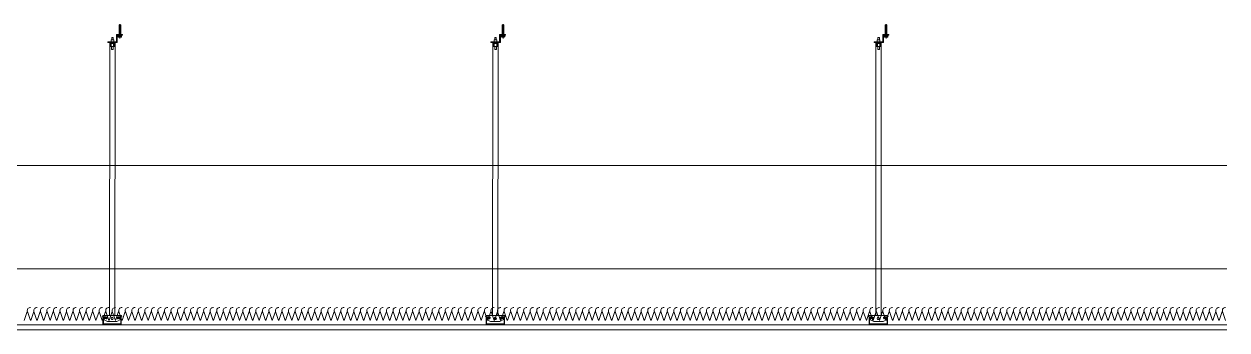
# Model space of a CAD drawing. Header units: metres. Extents: x -175 to 101, y -7 to 93.
# Drawn here: x 25.472 to 28.925, y 10.911 to 11.789 of the extents above; entities that cross this region are included whole.
import ezdxf

# ---------------------------------------------------------------- set-up
doc = ezdxf.new("R2010")
doc.units = ezdxf.units.M
for name, color, linetype, lineweight, transparency in [('DC_AISLAMIENTO', 14, 'Continuous', 9, 0.3), ('DC_SOMBREADO', 252, 'Continuous', 9, 0.4), ('DC_TRANSPARENTE', 251, 'Continuous', 9, 0.4)]:
    doc.layers.add(name, color=color, linetype=linetype, lineweight=lineweight, transparency=transparency)
doc.layers.add('DC_LINEA', color=251, linetype='Continuous', lineweight=9)

# ---------------------------------------------------------------- blocks, each defined once
blk = doc.blocks.new('AISLM1')
at = {"layer": 'DC_AISLAMIENTO'}
for p, q in [((-6235.4396, 2491.6798), (-6235.4187, 2491.7432)), ((-6235.4171, 2491.7432), (-6235.3962, 2491.6798))]:
    blk.add_line(p, q, dxfattribs=at)
blk.add_arc((-6235.4404, 2491.749), 0.0225, 345.00002, 90.00002, dxfattribs=at)
blk = doc.blocks.new('anclj1')
at = {"layer": 'DC_TRANSPARENTE', "lineweight": 0}
for p, q in [((-6232.852, 2496.7866), (-6232.852, 2496.828)), ((-6232.8423, 2496.7981), (-6232.8594, 2496.7981)), ((-6232.8594, 2496.7966), (-6232.8594, 2496.7981)), ((-6232.8594, 2496.7966), (-6232.8446, 2496.7966)), ((-6232.8446, 2496.7966), (-6232.8446, 2496.775)), ((-6232.8423, 2496.7771), (-6232.8423, 2496.7981)), ((-6232.8344, 2496.7771), (-6232.8344, 2496.7831)), ((-6232.8344, 2496.7831), (-6232.8267, 2496.7831)), ((-6232.8326, 2496.7831), (-6232.8326, 2496.7891)), ((-6232.8326, 2496.7891), (-6232.8285, 2496.7891)), ((-6232.8285, 2496.7831), (-6232.8285, 2496.7891)), ((-6232.8267, 2496.7771), (-6232.8267, 2496.7831)), ((-6232.8446, 2496.775), (-6232.8283, 2496.775)), ((-6232.8175, 2496.7771), (-6232.8423, 2496.7771)), ((-6232.8228, 2496.7725), (-6232.8383, 2496.7725)), ((-6232.8365, 2496.7725), (-6232.8365, 2496.7637)), ((-6232.8365, 2496.7637), (-6232.8329, 2496.7637)), ((-6232.8341, 2496.7637), (-6232.8341, 2496.7725)), ((-6232.8337, 2496.7637), (-6232.8282, 2496.7637)), ((-6232.8329, 2496.7637), (-6232.8329, 2496.7545)), ((-6232.8282, 2496.7545), (-6232.8329, 2496.7545)), ((-6232.8283, 2496.775), (-6232.8175, 2496.775)), ((-6232.8246, 2496.7637), (-6232.8282, 2496.7637)), ((-6232.8282, 2496.7637), (-6232.8282, 2496.7545)), ((-6232.827, 2496.7637), (-6232.827, 2496.7725)), ((-6232.8246, 2496.7725), (-6232.8246, 2496.7637)), ((-6232.8175, 2496.775), (-6232.8175, 2496.7771))]:
    blk.add_line(p, q, dxfattribs=at)
for points in [[(-6232.8545, 2496.7966), (-6232.8545, 2496.7966), (-6232.8545, 2496.7966), (-6232.8545, 2496.7966), (-6232.8545, 2496.7968), (-6232.8545, 2496.7974), (-6232.8545, 2496.7994), (-6232.8545, 2496.8058), (-6232.8545, 2496.8223), (-6232.8545, 2496.8244), (-6232.8545, 2496.825), (-6232.8545, 2496.8251), (-6232.8545, 2496.8252), (-6232.8545, 2496.8252), (-6232.8545, 2496.8252), (-6232.8545, 2496.8252), (-6232.8545, 2496.8252), (-6232.8545, 2496.8252), (-6232.8545, 2496.8252), (-6232.8544, 2496.8253), (-6232.8542, 2496.8255), (-6232.8541, 2496.8258), (-6232.854, 2496.8259), (-6232.854, 2496.8259), (-6232.854, 2496.8259), (-6232.854, 2496.8259), (-6232.854, 2496.8259), (-6232.854, 2496.8259), (-6232.854, 2496.8259), (-6232.854, 2496.8259), (-6232.8539, 2496.8259), (-6232.8538, 2496.8259), (-6232.8534, 2496.8259), (-6232.852, 2496.8259), (-6232.8506, 2496.8259), (-6232.8501, 2496.8259), (-6232.85, 2496.8259), (-6232.85, 2496.8259), (-6232.85, 2496.8259), (-6232.85, 2496.8259), (-6232.85, 2496.8259), (-6232.85, 2496.8259), (-6232.85, 2496.8259), (-6232.85, 2496.8259), (-6232.8499, 2496.8259), (-6232.8499, 2496.8258), (-6232.8497, 2496.8255), (-6232.8495, 2496.8253), (-6232.8495, 2496.8252), (-6232.8495, 2496.8252), (-6232.8495, 2496.8252), (-6232.8495, 2496.8252), (-6232.8495, 2496.8252), (-6232.8495, 2496.8252), (-6232.8495, 2496.8252), (-6232.8495, 2496.8251), (-6232.8495, 2496.825), (-6232.8495, 2496.8244), (-6232.8495, 2496.8223), (-6232.8495, 2496.8058), (-6232.8495, 2496.7994), (-6232.8495, 2496.7974), (-6232.8495, 2496.7968), (-6232.8495, 2496.7966), (-6232.8495, 2496.7966), (-6232.8495, 2496.7966), (-6232.8495, 2496.7966)], [(-6232.854, 2496.7966), (-6232.854, 2496.7966), (-6232.854, 2496.7966), (-6232.854, 2496.7966), (-6232.854, 2496.7968), (-6232.854, 2496.7974), (-6232.854, 2496.7994), (-6232.854, 2496.8058), (-6232.854, 2496.8223), (-6232.854, 2496.8244), (-6232.854, 2496.825), (-6232.854, 2496.8251), (-6232.854, 2496.8252), (-6232.854, 2496.8252), (-6232.854, 2496.8252), (-6232.854, 2496.8252), (-6232.854, 2496.8252), (-6232.854, 2496.8252), (-6232.8539, 2496.8252), (-6232.8538, 2496.8252), (-6232.8534, 2496.8252), (-6232.852, 2496.8252), (-6232.8506, 2496.8252), (-6232.8501, 2496.8252), (-6232.85, 2496.8252), (-6232.85, 2496.8252), (-6232.85, 2496.8252), (-6232.85, 2496.8252), (-6232.85, 2496.8252), (-6232.85, 2496.8252), (-6232.85, 2496.8251), (-6232.85, 2496.825), (-6232.85, 2496.8244), (-6232.85, 2496.8223), (-6232.85, 2496.8058), (-6232.85, 2496.7994), (-6232.85, 2496.7974), (-6232.85, 2496.7968), (-6232.85, 2496.7966), (-6232.85, 2496.7966), (-6232.85, 2496.7966), (-6232.85, 2496.7966)], [(-6232.8495, 2496.7947), (-6232.8495, 2496.7947), (-6232.8495, 2496.7912), (-6232.8495, 2496.7912), (-6232.8495, 2496.7912), (-6232.8545, 2496.7912), (-6232.8545, 2496.7912), (-6232.8545, 2496.7912), (-6232.8545, 2496.7947), (-6232.8545, 2496.7947), (-6232.8557, 2496.7952), (-6232.8557, 2496.7952), (-6232.8557, 2496.7952), (-6232.857, 2496.7947), (-6232.857, 2496.7947), (-6232.857, 2496.7912), (-6232.857, 2496.7912), (-6232.857, 2496.7912), (-6232.8557, 2496.7908), (-6232.8545, 2496.7912), (-6232.8545, 2496.7912)], [(-6232.8495, 2496.7912), (-6232.8495, 2496.7912), (-6232.8482, 2496.7908), (-6232.8482, 2496.7908), (-6232.8557, 2496.7908), (-6232.8557, 2496.7908)], [(-6232.8482, 2496.7908), (-6232.847, 2496.7912), (-6232.847, 2496.7912), (-6232.847, 2496.7912), (-6232.847, 2496.7947), (-6232.847, 2496.7947), (-6232.847, 2496.7947), (-6232.8482, 2496.7952), (-6232.8482, 2496.7952), (-6232.8482, 2496.7952), (-6232.8495, 2496.7947), (-6232.8495, 2496.7947), (-6232.8545, 2496.7947), (-6232.8545, 2496.7947)], [(-6232.8374, 2495.9909), (-6232.8382, 2496.775)], [(-6232.8221, 2495.9909), (-6232.8228, 2496.775)], [(-6232.807, 2495.9832), (-6232.8135, 2495.9821), (-6232.8141, 2495.985), (-6232.8034, 2495.9856), (-6232.8034, 2495.9655), (-6232.8561, 2495.9655), (-6232.8561, 2495.9856), (-6232.8466, 2495.985), (-6232.8472, 2495.9821), (-6232.8537, 2495.9832)], [(-6232.807, 2495.9838), (-6232.8123, 2495.9838), (-6232.8046, 2495.9844), (-6232.8046, 2495.9667), (-6232.8549, 2495.9667), (-6232.8549, 2495.9844), (-6232.8478, 2495.9838), (-6232.8484, 2495.9832), (-6232.8537, 2495.9844)]]:
    blk.add_lwpolyline(points, dxfattribs=at)
for points in [[(-6232.8578, 2496.7966), (-6232.8462, 2496.7966), (-6232.8462, 2496.7952), (-6232.8462, 2496.7952), (-6232.8577, 2496.7952), (-6232.8578, 2496.7952)], [(-6232.8295, 2495.9738), (-6232.8164, 2495.9738), (-6232.807, 2495.9785), (-6232.8058, 2495.9791), (-6232.8058, 2495.9803), (-6232.8064, 2495.9815), (-6232.8076, 2495.9821), (-6232.8123, 2495.9809), (-6232.8141, 2495.9815), (-6232.8153, 2495.9838), (-6232.8147, 2495.9856), (-6232.8129, 2495.9868), (-6232.8017, 2495.9874), (-6232.8017, 2495.9891), (-6232.8028, 2495.9903), (-6232.804, 2495.9909), (-6232.8295, 2495.9909), (-6232.8555, 2495.9909), (-6232.8567, 2495.9903), (-6232.8578, 2495.9891), (-6232.8572, 2495.9874), (-6232.8466, 2495.9868), (-6232.8448, 2495.9856), (-6232.8442, 2495.9838), (-6232.8454, 2495.9815), (-6232.8472, 2495.9809), (-6232.8519, 2495.9821), (-6232.8531, 2495.9815), (-6232.8537, 2495.9803), (-6232.8537, 2495.9791), (-6232.8431, 2495.9738)], [(-6232.8265, 2495.9821), (-6232.8277, 2495.9844), (-6232.8295, 2495.9856), (-6232.8318, 2495.9844), (-6232.833, 2495.9821), (-6232.8318, 2495.9797), (-6232.8295, 2495.9791), (-6232.8277, 2495.9797)]]:
    blk.add_lwpolyline(points, close=True, dxfattribs=at)
blk = doc.blocks.new('ceiling')
at = {"layer": 'DC_LINEA', "linetype": 'Continuous'}
for p, q in [((-6227.5184, 2491.6098), (-6233.539, 2491.6098)), ((-6227.5184, 2491.6248), (-6233.5184, 2491.6248))]:
    blk.add_line(p, q, dxfattribs=at)
at = {"layer": 'DC_TRANSPARENTE', "linetype": 'Continuous', "transparency": 33554508}
for p, q in [((-6232.9184, 2492.0825), (-6227.5184, 2492.0825)), ((-6232.9184, 2491.785), (-6227.5184, 2491.785))]:
    blk.add_line(p, q, dxfattribs=at)
at = {"layer": 'DC_AISLAMIENTO', "linetype": 'Continuous', "xscale": -0.4166664258867374, "yscale": 0.4166664258867374, "zscale": 0.4166664258867374}
for p in [(-8829.052, 1453.4372), (-8829.0333, 1453.4372), (-8829.0145, 1453.4372), (-8828.9958, 1453.4372), (-8828.977, 1453.4372), (-8828.9583, 1453.4372), (-8828.9395, 1453.4372), (-8828.9208, 1453.4372), (-8828.902, 1453.4372), (-8828.8833, 1453.4372), (-8828.8645, 1453.4372), (-8828.8458, 1453.4372), (-8828.827, 1453.4372), (-8828.8083, 1453.4372), (-8828.7895, 1453.4372), (-8828.7708, 1453.4372), (-8828.752, 1453.4372), (-8828.7333, 1453.4372), (-8828.7145, 1453.4372), (-8828.6958, 1453.4372), (-8828.677, 1453.4372), (-8828.6583, 1453.4372), (-8828.6395, 1453.4372), (-8828.6208, 1453.4372), (-8828.602, 1453.4372), (-8828.5833, 1453.4372), (-8828.5645, 1453.4372), (-8828.5458, 1453.4372), (-8828.527, 1453.4372), (-8828.5083, 1453.4372), (-8828.4895, 1453.4372), (-8828.4708, 1453.4372), (-8828.452, 1453.4372), (-8828.4333, 1453.4372), (-8828.4145, 1453.4372), (-8828.3958, 1453.4372), (-8828.377, 1453.4372), (-8828.3583, 1453.4372), (-8828.3395, 1453.4372), (-8828.3208, 1453.4372), (-8828.302, 1453.4372), (-8828.2833, 1453.4372), (-8828.2645, 1453.4372), (-8828.2458, 1453.4372), (-8828.227, 1453.4372), (-8828.2083, 1453.4372), (-8828.1895, 1453.4372), (-8828.1708, 1453.4372), (-8828.152, 1453.4372), (-8828.1333, 1453.4372), (-8828.1145, 1453.4372), (-8828.0958, 1453.4372), (-8828.077, 1453.4372), (-8828.0583, 1453.4372), (-8828.0395, 1453.4372), (-8828.0208, 1453.4372), (-8828.002, 1453.4372), (-8827.9833, 1453.4372), (-8827.9645, 1453.4372), (-8827.9458, 1453.4372), (-8827.927, 1453.4372), (-8827.9083, 1453.4372), (-8827.8895, 1453.4372), (-8827.8708, 1453.4372), (-8827.852, 1453.4372), (-8827.8333, 1453.4372), (-8827.8145, 1453.4372), (-8827.7958, 1453.4372), (-8827.777, 1453.4372), (-8827.7583, 1453.4372), (-8827.7395, 1453.4372), (-8827.7208, 1453.4372), (-8827.702, 1453.4372), (-8827.6833, 1453.4372), (-8827.6645, 1453.4372), (-8827.6458, 1453.4372), (-8827.627, 1453.4372), (-8827.6083, 1453.4372), (-8827.5895, 1453.4372), (-8827.5708, 1453.4372), (-8827.552, 1453.4372), (-8827.5333, 1453.4372), (-8827.5145, 1453.4372), (-8827.4958, 1453.4372), (-8827.477, 1453.4372), (-8827.4583, 1453.4372), (-8827.4395, 1453.4372), (-8827.4208, 1453.4372), (-8827.402, 1453.4372), (-8827.3833, 1453.4372), (-8827.3645, 1453.4372), (-8827.3458, 1453.4372), (-8827.327, 1453.4372), (-8827.3083, 1453.4372), (-8827.2895, 1453.4372), (-8827.2708, 1453.4372), (-8827.252, 1453.4372), (-8827.2333, 1453.4372), (-8827.2145, 1453.4372), (-8827.1958, 1453.4372), (-8827.177, 1453.4372), (-8827.1583, 1453.4372), (-8827.1395, 1453.4372), (-8827.1208, 1453.4372), (-8827.102, 1453.4372), (-8827.0833, 1453.4372), (-8827.0645, 1453.4372), (-8827.0458, 1453.4372), (-8827.027, 1453.4372), (-8827.0083, 1453.4372), (-8826.9895, 1453.4372), (-8826.9708, 1453.4372), (-8826.952, 1453.4372), (-8826.9333, 1453.4372), (-8826.9145, 1453.4372), (-8826.8958, 1453.4372), (-8826.877, 1453.4372), (-8826.8583, 1453.4372), (-8826.8395, 1453.4372), (-8826.8208, 1453.4372), (-8826.802, 1453.4372), (-8826.7833, 1453.4372), (-8826.7645, 1453.4372), (-8826.7458, 1453.4372), (-8826.727, 1453.4372), (-8826.7083, 1453.4372), (-8826.6895, 1453.4372), (-8826.6708, 1453.4372), (-8826.652, 1453.4372), (-8826.6333, 1453.4372), (-8826.6145, 1453.4372), (-8826.5958, 1453.4372), (-8826.577, 1453.4372), (-8826.5583, 1453.4372), (-8826.5395, 1453.4372), (-8826.5208, 1453.4372), (-8826.502, 1453.4372), (-8826.4833, 1453.4372), (-8826.4645, 1453.4372), (-8826.4458, 1453.4372), (-8826.427, 1453.4372), (-8826.4083, 1453.4372), (-8826.3895, 1453.4372), (-8826.3708, 1453.4372), (-8826.352, 1453.4372), (-8826.3333, 1453.4372), (-8826.3145, 1453.4372), (-8826.2958, 1453.4372), (-8826.277, 1453.4372), (-8826.2583, 1453.4372), (-8826.2395, 1453.4372), (-8826.2208, 1453.4372), (-8826.202, 1453.4372), (-8826.1833, 1453.4372), (-8826.1645, 1453.4372), (-8826.1458, 1453.4372), (-8826.127, 1453.4372), (-8826.1083, 1453.4372), (-8826.0895, 1453.4372), (-8826.0708, 1453.4372), (-8826.052, 1453.4372), (-8826.0333, 1453.4372), (-8826.0145, 1453.4372), (-8825.9958, 1453.4372), (-8825.977, 1453.4372), (-8825.9583, 1453.4372), (-8825.9395, 1453.4372), (-8825.9208, 1453.4372), (-8825.902, 1453.4372), (-8825.8833, 1453.4372), (-8825.8645, 1453.4372), (-8825.8458, 1453.4372), (-8825.827, 1453.4372), (-8825.8083, 1453.4372), (-8825.7895, 1453.4372), (-8825.7708, 1453.4372), (-8825.752, 1453.4372), (-8825.7333, 1453.4372), (-8825.7145, 1453.4372), (-8825.6958, 1453.4372), (-8825.677, 1453.4372), (-8825.6583, 1453.4372), (-8825.6395, 1453.4372), (-8825.6208, 1453.4372)]:
    blk.add_blockref('AISLM1', p, dxfattribs=at)
at = {"layer": 'DC_LINEA', "linetype": 'Continuous', "xscale": -1}
for p in [(-12463.5489, -4.3394), (-12462.4489, -4.3394), (-12461.3489, -4.3394)]:
    blk.add_blockref('anclj1', p, dxfattribs=at)

msp = doc.modelspace()

# ---------------------------------------------------------------- block references
at = {"layer": 'DC_SOMBREADO', "linetype": 'Continuous'}
msp.add_blockref('ceiling', (6256.4438, -2480.6992), dxfattribs=at)

doc.saveas('drawing.dxf')
